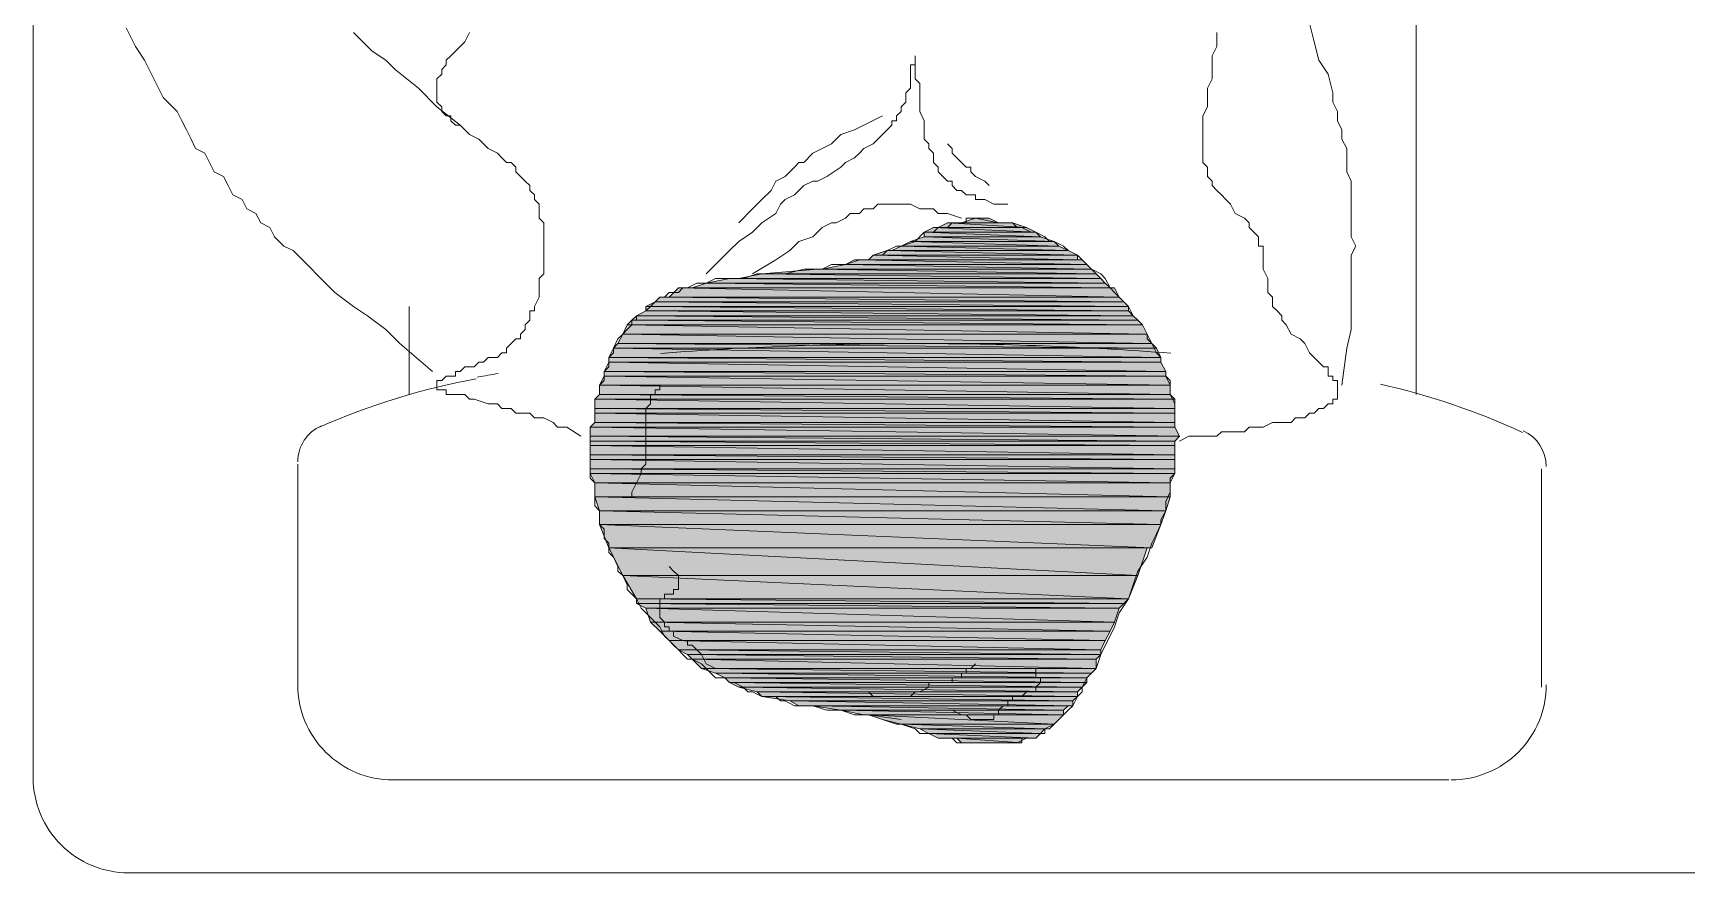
# Model space of a CAD drawing. Header units: millimetres. Extents: x -102235 to 28000, y -9692 to 28742.
# Drawn here: x -78918 to -77402, y 5387 to 6152 of the extents above; entities that cross this region are included whole.
import ezdxf

# ---------------------------------------------------------------- set-up
doc = ezdxf.new("R2010")
doc.units = ezdxf.units.MM
doc.header["$MEASUREMENT"] = 0
doc.layers.add('Drawing & Figure_Pen_No__1', color=7, linetype='Continuous', lineweight=13)
doc.layers.add('Drawing & Figure_Pen_No__141', color=7, linetype='Continuous', lineweight=20)

msp = doc.modelspace()

# ---------------------------------------------------------------- hatches: boundary and pattern name
at = {"layer": 'Drawing & Figure_Pen_No__1', "linetype": 'Continuous', "lineweight": 0, "true_color": 0x000000}
for points in [[(-78096.4, 5975.3), (-78104.9, 5971), (-78003.3, 5971)], [(-78011.7, 5975.3), (-78096.4, 5975.3), (-78003.3, 5971)], [(-78083.7, 5979.5), (-78092.2, 5975.3), (-78011.7, 5975.3)], [(-78024.4, 5979.5), (-78083.7, 5979.5), (-78011.7, 5975.3)], [(-78058.3, 5983.7), (-78071, 5979.5), (-78037.1, 5979.5)], [(-78045.6, 5983.7), (-78058.3, 5983.7), (-78037.1, 5979.5)], [(-78126, 5958.3), (-78134.5, 5954.1), (-77973.6, 5954.1)], [(-78117.6, 5962.6), (-78126, 5958.3), (-77982.1, 5958.3)], [(-77982.1, 5958.3), (-78126, 5958.3), (-77973.6, 5954.1)], [(-78104.9, 5966.8), (-78117.6, 5962.6), (-77986.3, 5962.6)], [(-77986.3, 5962.6), (-78117.6, 5962.6), (-77982.1, 5958.3)], [(-78003.3, 5971), (-78104.9, 5971), (-77999, 5966.8)], [(-78104.9, 5971), (-78104.9, 5966.8), (-77999, 5966.8)], [(-77999, 5966.8), (-78104.9, 5966.8), (-77986.3, 5962.6)], [(-78176.8, 5941.4), (-78198, 5937.2), (-77952.5, 5937.2)], [(-78164.1, 5945.6), (-78176.8, 5941.4), (-77956.7, 5941.4)], [(-77956.7, 5941.4), (-78176.8, 5941.4), (-77952.5, 5937.2)], [(-77960.9, 5945.6), (-78164.1, 5945.6), (-77956.7, 5941.4)], [(-78151.4, 5949.9), (-78155.7, 5945.6), (-77965.2, 5945.6)], [(-78138.7, 5954.1), (-78151.4, 5949.9), (-77965.2, 5949.9)], [(-77965.2, 5949.9), (-78151.4, 5949.9), (-77965.2, 5945.6)], [(-77973.6, 5954.1), (-78138.7, 5954.1), (-77965.2, 5949.9)], [(-78282.7, 5928.7), (-78303.8, 5924.5), (-77939.8, 5924.5)], [(-77944, 5928.7), (-78282.7, 5928.7), (-77939.8, 5924.5)], [(-78253, 5932.9), (-78274.2, 5928.7), (-77944, 5928.7)], [(-78202.2, 5937.2), (-78253, 5932.9), (-77948.2, 5932.9)], [(-77948.2, 5932.9), (-78253, 5932.9), (-77944, 5928.7)], [(-77952.5, 5937.2), (-78202.2, 5937.2), (-77948.2, 5932.9)], [(-78346.2, 5911.8), (-78350.4, 5907.5), (-77922.8, 5907.5)], [(-77927.1, 5911.8), (-78346.2, 5911.8), (-77922.8, 5907.5)], [(-78329.2, 5920.2), (-78337.7, 5911.8), (-77927.1, 5911.8)], [(-77931.3, 5920.2), (-78329.2, 5920.2), (-77927.1, 5911.8)], [(-78303.8, 5924.5), (-78316.5, 5920.2), (-77935.5, 5920.2)], [(-77939.8, 5924.5), (-78303.8, 5924.5), (-77935.5, 5920.2)], [(-78358.9, 5899.1), (-78367.3, 5894.8), (-77914.4, 5894.8)], [(-78350.4, 5907.5), (-78358.9, 5903.3), (-77918.6, 5903.3)], [(-77918.6, 5903.3), (-78358.9, 5903.3), (-77918.6, 5899.1)], [(-78358.9, 5903.3), (-78358.9, 5899.1), (-77918.6, 5899.1)], [(-77918.6, 5899.1), (-78358.9, 5899.1), (-77914.4, 5894.8)], [(-77922.8, 5907.5), (-78350.4, 5907.5), (-77918.6, 5903.3)], [(-78375.8, 5886.4), (-78380, 5877.9), (-77901.7, 5877.9)], [(-78371.6, 5890.6), (-78375.8, 5886.4), (-77905.9, 5886.4)], [(-77905.9, 5886.4), (-78375.8, 5886.4), (-77901.7, 5877.9)], [(-78367.3, 5894.8), (-78371.6, 5890.6), (-77910.1, 5890.6)], [(-77910.1, 5890.6), (-78371.6, 5890.6), (-77905.9, 5886.4)], [(-77914.4, 5894.8), (-78367.3, 5894.8), (-77910.1, 5890.6)], [(-78388.5, 5865.2), (-78392.7, 5856.7), (-77889, 5856.7)], [(-78384.3, 5869.4), (-78388.5, 5865.2), (-77893.2, 5865.2)], [(-77893.2, 5865.2), (-78388.5, 5865.2), (-77889, 5856.7)], [(-78380, 5877.9), (-78384.3, 5869.4), (-77897.4, 5869.4)], [(-77897.4, 5869.4), (-78384.3, 5869.4), (-77893.2, 5865.2)], [(-77901.7, 5877.9), (-78380, 5877.9), (-77897.4, 5869.4)], [(-78392.7, 5852.5), (-78397, 5844), (-77884.7, 5844)], [(-77889, 5856.7), (-78392.7, 5856.7), (-77889, 5852.5)], [(-78392.7, 5856.7), (-78392.7, 5852.5), (-77889, 5852.5)], [(-77889, 5852.5), (-78392.7, 5852.5), (-77884.7, 5844)], [(-78397, 5839.8), (-78401.2, 5831.3), (-77880.5, 5831.3)], [(-77884.7, 5844), (-78397, 5844), (-77884.7, 5839.8)], [(-78397, 5844), (-78397, 5839.8), (-77884.7, 5839.8)], [(-77884.7, 5839.8), (-78397, 5839.8), (-77880.5, 5831.3)], [(-78401.2, 5822.9), (-78405.4, 5818.6), (-77876.3, 5818.6)], [(-77880.5, 5831.3), (-78401.2, 5831.3), (-77880.5, 5822.9)], [(-78401.2, 5831.3), (-78401.2, 5822.9), (-77880.5, 5822.9)], [(-77880.5, 5822.9), (-78401.2, 5822.9), (-77876.3, 5818.6)], [(-77876.3, 5818.6), (-78405.4, 5818.6), (-77876.3, 5810.2)], [(-78405.4, 5818.6), (-78405.4, 5810.2), (-77876.3, 5810.2)], [(-77876.3, 5810.2), (-78405.4, 5810.2), (-77876.3, 5805.9)], [(-78405.4, 5810.2), (-78405.4, 5805.9), (-77876.3, 5805.9)], [(-77876.3, 5805.9), (-78405.4, 5805.9), (-77876.3, 5797.5)], [(-78405.4, 5805.9), (-78405.4, 5797.5), (-77876.3, 5797.5)], [(-78405.4, 5797.5), (-78409.7, 5793.2), (-77876.3, 5793.2)], [(-77876.3, 5793.2), (-78409.7, 5793.2), (-77872, 5784.8)], [(-78409.7, 5793.2), (-78409.7, 5784.8), (-77872, 5784.8)], [(-77876.3, 5797.5), (-78405.4, 5797.5), (-77876.3, 5793.2)], [(-78409.7, 5784.8), (-78409.7, 5780.5), (-77876.3, 5780.5)], [(-77872, 5784.8), (-78409.7, 5784.8), (-77876.3, 5780.5)], [(-77876.3, 5780.5), (-78409.7, 5780.5), (-77876.3, 5776.3)], [(-78409.7, 5780.5), (-78409.7, 5776.3), (-77876.3, 5776.3)], [(-77876.3, 5776.3), (-78409.7, 5776.3), (-77876.3, 5767.8)], [(-78409.7, 5776.3), (-78409.7, 5767.8), (-77876.3, 5767.8)], [(-77876.3, 5767.8), (-78409.7, 5767.8), (-77876.3, 5763.6)], [(-78409.7, 5767.8), (-78409.7, 5763.6), (-77876.3, 5763.6)], [(-77876.3, 5763.6), (-78409.7, 5763.6), (-77876.3, 5755.1)], [(-78409.7, 5763.6), (-78409.7, 5755.1), (-77876.3, 5755.1)], [(-77876.3, 5755.1), (-78409.7, 5755.1), (-77876.3, 5750.9)], [(-78409.7, 5755.1), (-78409.7, 5750.9), (-77876.3, 5750.9)], [(-78409.7, 5750.9), (-78405.4, 5742.4), (-77880.5, 5742.4)], [(-77876.3, 5750.9), (-78409.7, 5750.9), (-77880.5, 5742.4)], [(-77880.5, 5742.4), (-78405.4, 5742.4), (-77880.5, 5729.7)], [(-78405.4, 5742.4), (-78405.4, 5729.7), (-77880.5, 5729.7)], [(-78405.4, 5729.7), (-78401.2, 5717), (-77884.7, 5717)], [(-77880.5, 5729.7), (-78405.4, 5729.7), (-77884.7, 5717)], [(-78401.2, 5717), (-78401.2, 5704.3), (-77889, 5704.3)], [(-77884.7, 5717), (-78401.2, 5717), (-77889, 5704.3)], [(-78401.2, 5704.3), (-78392.7, 5683.2), (-77897.4, 5683.2)], [(-77889, 5704.3), (-78401.2, 5704.3), (-77897.4, 5683.2)], [(-78392.7, 5683.2), (-78380, 5657.8), (-77910.1, 5657.8)], [(-77901.7, 5683.2), (-78392.7, 5683.2), (-77910.1, 5657.8)], [(-78380, 5657.8), (-78367.3, 5636.6), (-77918.6, 5636.6)], [(-77910.1, 5657.8), (-78380, 5657.8), (-77918.6, 5636.6)], [(-78367.3, 5636.6), (-78367.3, 5632.4), (-77922.8, 5632.4)], [(-77918.6, 5636.6), (-78367.3, 5636.6), (-77922.8, 5632.4)], [(-78367.3, 5632.4), (-78358.9, 5628.1), (-77927.1, 5628.1)], [(-77922.8, 5632.4), (-78367.3, 5632.4), (-77927.1, 5628.1)], [(-78358.9, 5628.1), (-78354.6, 5615.4), (-77931.3, 5615.4)], [(-77927.1, 5628.1), (-78358.9, 5628.1), (-77931.3, 5615.4)], [(-78354.6, 5615.4), (-78346.2, 5607), (-77935.5, 5607)], [(-77931.3, 5615.4), (-78354.6, 5615.4), (-77935.5, 5607)], [(-78346.2, 5607), (-78337.7, 5598.5), (-77939.8, 5598.5)], [(-77935.5, 5607), (-78346.2, 5607), (-77939.8, 5598.5)], [(-78337.7, 5598.5), (-78329.2, 5590), (-77944, 5590)], [(-77939.8, 5598.5), (-78337.7, 5598.5), (-77944, 5590)], [(-77944, 5590), (-78329.2, 5590), (-77944, 5585.8)], [(-78329.2, 5590), (-78320.8, 5585.8), (-77944, 5585.8)], [(-78320.8, 5585.8), (-78316.5, 5581.6), (-77948.2, 5581.6)], [(-77944, 5585.8), (-78320.8, 5585.8), (-77948.2, 5581.6)], [(-77948.2, 5581.6), (-78316.5, 5581.6), (-77948.2, 5573.1)], [(-78316.5, 5581.6), (-78308.1, 5573.1), (-77948.2, 5573.1)], [(-78308.1, 5573.1), (-78295.4, 5568.9), (-77952.5, 5568.9)], [(-77948.2, 5573.1), (-78308.1, 5573.1), (-77952.5, 5568.9)], [(-78295.4, 5568.9), (-78286.9, 5564.6), (-77956.7, 5564.6)], [(-77952.5, 5568.9), (-78295.4, 5568.9), (-77956.7, 5564.6)], [(-77956.7, 5564.6), (-78286.9, 5564.6), (-77956.7, 5560.4)], [(-78286.9, 5564.6), (-78282.7, 5560.4), (-77956.7, 5560.4)], [(-78282.7, 5560.4), (-78274.2, 5556.2), (-77960.9, 5556.2)], [(-77956.7, 5560.4), (-78282.7, 5560.4), (-77960.9, 5556.2)], [(-78274.2, 5556.2), (-78257.3, 5551.9), (-77965.2, 5551.9)], [(-77960.9, 5556.2), (-78274.2, 5556.2), (-77965.2, 5551.9)], [(-77965.2, 5551.9), (-78257.3, 5551.9), (-77965.2, 5547.7)], [(-78257.3, 5551.9), (-78253, 5547.7), (-77965.2, 5547.7)], [(-78253, 5547.7), (-78227.6, 5543.5), (-77969.4, 5543.5)], [(-77965.2, 5547.7), (-78253, 5547.7), (-77969.4, 5543.5)], [(-77969.4, 5543.5), (-78227.6, 5543.5), (-77969.4, 5539.2)], [(-78227.6, 5543.5), (-78219.2, 5539.2), (-77969.4, 5539.2)], [(-78206.5, 5539.2), (-78181.1, 5535), (-77977.9, 5535)], [(-77973.6, 5539.2), (-78206.5, 5539.2), (-77977.9, 5535)], [(-77977.9, 5535), (-78181.1, 5535), (-77977.9, 5530.8)], [(-78181.1, 5535), (-78159.9, 5530.8), (-77977.9, 5530.8)], [(-78155.7, 5530.8), (-78130.3, 5522.3), (-77986.3, 5522.3)], [(-77977.9, 5530.8), (-78155.7, 5530.8), (-77986.3, 5522.3)], [(-78126, 5522.3), (-78109.1, 5518.1), (-77994.8, 5518.1)], [(-77986.3, 5522.3), (-78126, 5522.3), (-77994.8, 5518.1)], [(-78109.1, 5518.1), (-78100.6, 5513.8), (-77999, 5513.8)], [(-77994.8, 5518.1), (-78109.1, 5518.1), (-77999, 5513.8)], [(-78100.6, 5513.8), (-78092.2, 5509.6), (-78003.3, 5509.6)], [(-77999, 5513.8), (-78100.6, 5513.8), (-78003.3, 5509.6)], [(-78016, 5509.6), (-78075.2, 5509.6), (-78016, 5505.4)], [(-78075.2, 5509.6), (-78071, 5505.4), (-78016, 5505.4)]]:
    msp.add_hatch(color=18, dxfattribs=at).paths.add_polyline_path(points)

# ---------------------------------------------------------------- linework, layer by layer
at = {"layer": 'Drawing & Figure_Pen_No__1', "linetype": 'Continuous', "flags": 128}
for points in [[(-78096.4, 5975.3), (-78003.3, 5971), (-78104.9, 5971)], [(-78011.7, 5975.3), (-78092.2, 5975.3), (-78096.4, 5975.3)], [(-78011.7, 5975.3), (-78096.4, 5975.3), (-78003.3, 5971)], [(-78083.7, 5979.5), (-78011.7, 5975.3), (-78092.2, 5975.3)], [(-78092.2, 5975.3), (-78011.7, 5975.3)], [(-78024.4, 5979.5), (-78079.5, 5979.5), (-78083.7, 5979.5)], [(-78024.4, 5979.5), (-78083.7, 5979.5), (-78011.7, 5975.3)], [(-78071, 5979.5), (-78024.4, 5979.5), (-78079.5, 5979.5)], [(-78079.5, 5979.5), (-78024.4, 5979.5)], [(-78058.3, 5983.7), (-78037.1, 5979.5), (-78071, 5979.5)], [(-78032.9, 5979.5), (-78071, 5979.5), (-78032.9, 5979.5), (-78071, 5979.5), (-78037.1, 5979.5)], [(-78032.9, 5979.5), (-78071, 5979.5), (-78024.4, 5979.5)], [(-78058.3, 5983.7), (-78045.6, 5983.7)], [(-78045.6, 5983.7), (-78058.3, 5983.7), (-78037.1, 5979.5)], [(-78126, 5958.3), (-77973.6, 5954.1), (-78134.5, 5954.1)], [(-78117.6, 5962.6), (-77982.1, 5958.3), (-78126, 5958.3)], [(-77982.1, 5958.3), (-78126, 5958.3), (-77973.6, 5954.1)], [(-78104.9, 5966.8), (-77986.3, 5962.6), (-78117.6, 5962.6)], [(-77986.3, 5962.6), (-78117.6, 5962.6), (-77982.1, 5958.3)], [(-78003.3, 5971), (-78104.9, 5971), (-77999, 5966.8)], [(-78104.9, 5971), (-77999, 5966.8), (-78104.9, 5966.8)], [(-77999, 5966.8), (-78104.9, 5966.8), (-77986.3, 5962.6)], [(-78176.8, 5941.4), (-77952.5, 5937.2), (-78198, 5937.2)], [(-78164.1, 5945.6), (-77956.7, 5941.4), (-78176.8, 5941.4)], [(-77956.7, 5941.4), (-78176.8, 5941.4), (-77952.5, 5937.2)], [(-78155.7, 5945.6), (-77960.9, 5945.6), (-78164.1, 5945.6)], [(-77960.9, 5945.6), (-78164.1, 5945.6), (-77956.7, 5941.4)], [(-78151.4, 5949.9), (-77965.2, 5945.6), (-78155.7, 5945.6)], [(-77965.2, 5945.6), (-78155.7, 5945.6), (-77960.9, 5945.6)], [(-78138.7, 5954.1), (-77965.2, 5949.9), (-78151.4, 5949.9)], [(-77965.2, 5949.9), (-78151.4, 5949.9), (-77965.2, 5945.6)], [(-77973.6, 5954.1), (-78134.5, 5954.1), (-78138.7, 5954.1)], [(-77973.6, 5954.1), (-78138.7, 5954.1), (-77965.2, 5949.9)], [(-78134.5, 5954.1), (-77973.6, 5954.1)], [(-78282.7, 5928.7), (-77939.8, 5924.5), (-78303.8, 5924.5)], [(-77944, 5928.7), (-78274.2, 5928.7), (-78282.7, 5928.7)], [(-77944, 5928.7), (-78282.7, 5928.7), (-77939.8, 5924.5)], [(-78253, 5932.9), (-77944, 5928.7), (-78274.2, 5928.7)], [(-78274.2, 5928.7), (-77944, 5928.7)], [(-78202.2, 5937.2), (-77948.2, 5932.9), (-78253, 5932.9)], [(-77948.2, 5932.9), (-78253, 5932.9), (-77944, 5928.7)], [(-77952.5, 5937.2), (-78198, 5937.2), (-78202.2, 5937.2)], [(-77952.5, 5937.2), (-78202.2, 5937.2), (-77948.2, 5932.9)], [(-78198, 5937.2), (-77952.5, 5937.2)], [(-78346.2, 5911.8), (-77922.8, 5907.5), (-78350.4, 5907.5)], [(-77927.1, 5911.8), (-78337.7, 5911.8), (-78346.2, 5911.8)], [(-77927.1, 5911.8), (-78346.2, 5911.8), (-77922.8, 5907.5)], [(-78329.2, 5920.2), (-77927.1, 5911.8), (-78337.7, 5911.8)], [(-78337.7, 5911.8), (-77927.1, 5911.8)], [(-78320.8, 5920.2), (-77931.3, 5920.2), (-78329.2, 5920.2)], [(-77931.3, 5920.2), (-78329.2, 5920.2), (-77927.1, 5911.8)], [(-77935.5, 5920.2), (-78316.5, 5920.2), (-78320.8, 5920.2)], [(-77935.5, 5920.2), (-78320.8, 5920.2), (-77931.3, 5920.2)], [(-78303.8, 5924.5), (-77935.5, 5920.2), (-78316.5, 5920.2)], [(-78316.5, 5920.2), (-77935.5, 5920.2)], [(-77939.8, 5924.5), (-78303.8, 5924.5), (-77935.5, 5920.2)], [(-78358.9, 5899.1), (-77914.4, 5894.8), (-78367.3, 5894.8)], [(-78350.4, 5907.5), (-77918.6, 5903.3), (-78358.9, 5903.3)], [(-77918.6, 5903.3), (-78358.9, 5903.3), (-77918.6, 5899.1)], [(-78358.9, 5903.3), (-77918.6, 5899.1), (-78358.9, 5899.1)], [(-77918.6, 5899.1), (-78358.9, 5899.1), (-77914.4, 5894.8)], [(-77922.8, 5907.5), (-78350.4, 5907.5), (-77918.6, 5903.3)], [(-78375.8, 5886.4), (-77901.7, 5877.9), (-78380, 5877.9)], [(-78371.6, 5890.6), (-77905.9, 5886.4), (-78375.8, 5886.4)], [(-77905.9, 5886.4), (-78375.8, 5886.4), (-77901.7, 5877.9)], [(-78367.3, 5894.8), (-77910.1, 5890.6), (-78371.6, 5890.6)], [(-77910.1, 5890.6), (-78371.6, 5890.6), (-77905.9, 5886.4)], [(-77914.4, 5894.8), (-78367.3, 5894.8), (-77910.1, 5890.6)], [(-78388.5, 5865.2), (-77889, 5856.7), (-78392.7, 5856.7)], [(-78384.3, 5869.4), (-77893.2, 5865.2), (-78388.5, 5865.2)], [(-77893.2, 5865.2), (-78388.5, 5865.2), (-77889, 5856.7)], [(-78380, 5877.9), (-77897.4, 5869.4), (-78384.3, 5869.4)], [(-77897.4, 5869.4), (-78384.3, 5869.4), (-77893.2, 5865.2)], [(-77901.7, 5877.9), (-78380, 5877.9)], [(-78380, 5877.9), (-77901.7, 5877.9)], [(-77901.7, 5877.9), (-78380, 5877.9), (-77897.4, 5869.4)], [(-78392.7, 5852.5), (-77884.7, 5844), (-78397, 5844)], [(-77889, 5856.7), (-78392.7, 5856.7), (-77889, 5852.5)], [(-78392.7, 5856.7), (-77889, 5852.5), (-78392.7, 5852.5)], [(-77889, 5852.5), (-78392.7, 5852.5), (-77884.7, 5844)], [(-78397, 5839.8), (-77880.5, 5831.3), (-78401.2, 5831.3)], [(-77884.7, 5844), (-78397, 5844), (-77884.7, 5839.8)], [(-78397, 5844), (-77884.7, 5839.8), (-78397, 5839.8)], [(-77884.7, 5839.8), (-78397, 5839.8), (-77880.5, 5831.3)], [(-78401.2, 5822.9), (-77876.3, 5818.6), (-78405.4, 5818.6)], [(-77880.5, 5831.3), (-78401.2, 5831.3)], [(-78401.2, 5831.3), (-77880.5, 5831.3)], [(-77880.5, 5831.3), (-78401.2, 5831.3), (-77880.5, 5822.9)], [(-78401.2, 5831.3), (-77880.5, 5822.9), (-78401.2, 5822.9)], [(-77880.5, 5822.9), (-78401.2, 5822.9), (-77876.3, 5818.6)], [(-77876.3, 5818.6), (-78405.4, 5818.6), (-77876.3, 5810.2)], [(-78405.4, 5818.6), (-77876.3, 5810.2), (-78405.4, 5810.2)], [(-77876.3, 5810.2), (-78405.4, 5810.2), (-77876.3, 5805.9)], [(-78405.4, 5810.2), (-77876.3, 5805.9), (-78405.4, 5805.9)], [(-77876.3, 5805.9), (-78405.4, 5805.9), (-77876.3, 5797.5)], [(-78405.4, 5805.9), (-77876.3, 5797.5), (-78405.4, 5797.5)], [(-78405.4, 5797.5), (-77876.3, 5793.2), (-78409.7, 5793.2)], [(-77876.3, 5793.2), (-78409.7, 5793.2), (-77872, 5784.8)], [(-78409.7, 5793.2), (-77872, 5784.8), (-78409.7, 5784.8)], [(-77876.3, 5797.5), (-78405.4, 5797.5), (-77876.3, 5793.2)], [(-77872, 5784.8), (-78409.7, 5784.8), (-77876.3, 5780.5)], [(-78409.7, 5784.8), (-77876.3, 5780.5), (-78409.7, 5780.5)], [(-77876.3, 5780.5), (-78409.7, 5780.5), (-77876.3, 5776.3)], [(-78409.7, 5780.5), (-77876.3, 5776.3), (-78409.7, 5776.3)], [(-77876.3, 5776.3), (-78409.7, 5776.3), (-77876.3, 5767.8)], [(-78409.7, 5776.3), (-77876.3, 5767.8), (-78409.7, 5767.8)], [(-77876.3, 5767.8), (-78409.7, 5767.8), (-77876.3, 5763.6)], [(-78409.7, 5767.8), (-77876.3, 5763.6), (-78409.7, 5763.6)], [(-77876.3, 5763.6), (-78409.7, 5763.6), (-77876.3, 5755.1)], [(-78409.7, 5763.6), (-77876.3, 5755.1), (-78409.7, 5755.1)], [(-77876.3, 5755.1), (-78409.7, 5755.1), (-77876.3, 5750.9)], [(-78409.7, 5755.1), (-77876.3, 5750.9), (-78409.7, 5750.9)], [(-77876.3, 5750.9), (-78409.7, 5750.9), (-77880.5, 5742.4)], [(-78409.7, 5750.9), (-77880.5, 5742.4), (-78405.4, 5742.4)], [(-77880.5, 5742.4), (-78405.4, 5742.4), (-77880.5, 5729.7)], [(-78405.4, 5742.4), (-77880.5, 5729.7), (-78405.4, 5729.7)], [(-77880.5, 5729.7), (-78405.4, 5729.7)], [(-78405.4, 5729.7), (-77880.5, 5729.7)], [(-77880.5, 5729.7), (-78405.4, 5729.7), (-77884.7, 5717)], [(-78405.4, 5729.7), (-77884.7, 5717), (-78401.2, 5717)], [(-77884.7, 5717), (-78401.2, 5717), (-77889, 5704.3)], [(-78401.2, 5717), (-77889, 5704.3), (-78401.2, 5704.3)], [(-77889, 5704.3), (-78401.2, 5704.3)], [(-78401.2, 5704.3), (-77889, 5704.3)], [(-77889, 5704.3), (-78401.2, 5704.3), (-77897.4, 5683.2)], [(-78401.2, 5704.3), (-77897.4, 5683.2), (-78392.7, 5683.2)], [(-77901.7, 5683.2), (-78392.7, 5683.2), (-77901.7, 5683.2), (-78392.7, 5683.2), (-77897.4, 5683.2)], [(-77901.7, 5683.2), (-78392.7, 5683.2), (-77910.1, 5657.8)], [(-78392.7, 5683.2), (-77910.1, 5657.8), (-78380, 5657.8)], [(-77910.1, 5657.8), (-78380, 5657.8)], [(-78380, 5657.8), (-77910.1, 5657.8)], [(-77910.1, 5657.8), (-78380, 5657.8), (-77918.6, 5636.6)], [(-78380, 5657.8), (-77918.6, 5636.6), (-78367.3, 5636.6)], [(-77918.6, 5636.6), (-78367.3, 5636.6), (-77922.8, 5632.4)], [(-78367.3, 5636.6), (-77922.8, 5632.4), (-78367.3, 5632.4)], [(-77922.8, 5632.4), (-78367.3, 5632.4), (-77927.1, 5628.1)], [(-78367.3, 5632.4), (-77927.1, 5628.1), (-78358.9, 5628.1)], [(-77927.1, 5628.1), (-78358.9, 5628.1), (-77931.3, 5615.4)], [(-78358.9, 5628.1), (-77931.3, 5615.4), (-78354.6, 5615.4)], [(-77931.3, 5615.4), (-78354.6, 5615.4), (-77935.5, 5607)], [(-78354.6, 5615.4), (-77935.5, 5607), (-78346.2, 5607)], [(-77935.5, 5607), (-78346.2, 5607), (-77939.8, 5598.5)], [(-78346.2, 5607), (-77939.8, 5598.5), (-78337.7, 5598.5)], [(-77939.8, 5598.5), (-78337.7, 5598.5), (-77944, 5590)], [(-78337.7, 5598.5), (-77944, 5590), (-78329.2, 5590)], [(-77944, 5590), (-78329.2, 5590), (-77944, 5585.8)], [(-78329.2, 5590), (-77944, 5585.8), (-78320.8, 5585.8)], [(-77944, 5585.8), (-78320.8, 5585.8), (-77948.2, 5581.6)], [(-78320.8, 5585.8), (-77948.2, 5581.6), (-78316.5, 5581.6)], [(-77948.2, 5581.6), (-78316.5, 5581.6), (-77948.2, 5573.1)], [(-78316.5, 5581.6), (-77948.2, 5573.1), (-78308.1, 5573.1)], [(-77948.2, 5573.1), (-78308.1, 5573.1), (-77952.5, 5568.9)], [(-78308.1, 5573.1), (-77952.5, 5568.9), (-78295.4, 5568.9)], [(-77952.5, 5568.9), (-78295.4, 5568.9), (-77956.7, 5564.6)], [(-78295.4, 5568.9), (-77956.7, 5564.6), (-78286.9, 5564.6)], [(-77956.7, 5564.6), (-78286.9, 5564.6), (-77956.7, 5560.4)], [(-78286.9, 5564.6), (-77956.7, 5560.4), (-78282.7, 5560.4)], [(-77956.7, 5560.4), (-78282.7, 5560.4), (-77960.9, 5556.2)], [(-78282.7, 5560.4), (-77960.9, 5556.2), (-78274.2, 5556.2)], [(-77960.9, 5556.2), (-78274.2, 5556.2), (-77965.2, 5551.9)], [(-78274.2, 5556.2), (-77965.2, 5551.9), (-78257.3, 5551.9)], [(-77965.2, 5551.9), (-78257.3, 5551.9), (-77965.2, 5547.7)], [(-78257.3, 5551.9), (-77965.2, 5547.7), (-78253, 5547.7)], [(-77965.2, 5547.7), (-78253, 5547.7), (-77969.4, 5543.5)], [(-78253, 5547.7), (-77969.4, 5543.5), (-78227.6, 5543.5)], [(-77969.4, 5543.5), (-78227.6, 5543.5), (-77969.4, 5539.2)], [(-78227.6, 5543.5), (-77969.4, 5539.2), (-78219.2, 5539.2)], [(-77969.4, 5539.2), (-78219.2, 5539.2), (-77973.6, 5539.2)], [(-78219.2, 5539.2), (-77973.6, 5539.2), (-78206.5, 5539.2)], [(-77973.6, 5539.2), (-78206.5, 5539.2), (-77977.9, 5535)], [(-78206.5, 5539.2), (-77977.9, 5535), (-78181.1, 5535)], [(-77977.9, 5535), (-78181.1, 5535), (-77977.9, 5530.8)], [(-78181.1, 5535), (-77977.9, 5530.8), (-78159.9, 5530.8)], [(-77977.9, 5530.8), (-78159.9, 5530.8), (-78155.7, 5530.8)], [(-78159.9, 5530.8), (-77977.9, 5530.8)], [(-77977.9, 5530.8), (-78155.7, 5530.8), (-77986.3, 5522.3)], [(-78155.7, 5530.8), (-77986.3, 5522.3), (-78130.3, 5522.3)], [(-77986.3, 5522.3), (-78130.3, 5522.3), (-78126, 5522.3)], [(-78130.3, 5522.3), (-77986.3, 5522.3)], [(-77986.3, 5522.3), (-78126, 5522.3), (-77994.8, 5518.1)], [(-78126, 5522.3), (-77994.8, 5518.1), (-78109.1, 5518.1)], [(-77994.8, 5518.1), (-78109.1, 5518.1), (-77999, 5513.8)], [(-78109.1, 5518.1), (-77999, 5513.8), (-78100.6, 5513.8)], [(-77999, 5513.8), (-78100.6, 5513.8), (-78003.3, 5509.6)], [(-78100.6, 5513.8), (-78003.3, 5509.6), (-78092.2, 5509.6)], [(-78003.3, 5509.6), (-78092.2, 5509.6), (-78007.5, 5509.6)], [(-78092.2, 5509.6), (-78007.5, 5509.6), (-78083.7, 5509.6)], [(-78007.5, 5509.6), (-78083.7, 5509.6), (-78016, 5509.6)], [(-78083.7, 5509.6), (-78016, 5509.6), (-78075.2, 5509.6)], [(-78016, 5509.6), (-78075.2, 5509.6), (-78016, 5505.4)], [(-78075.2, 5509.6), (-78016, 5505.4), (-78071, 5505.4)], [(-78016, 5505.4), (-78071, 5505.4), (-78024.4, 5505.4)], [(-78071, 5505.4), (-78024.4, 5505.4), (-78058.3, 5505.4)], [(-78024.4, 5505.4), (-78058.3, 5505.4)], [(-78058.3, 5505.4), (-78024.4, 5505.4)], [(-78037.1, 5505.4), (-78045.6, 5505.4), (-78037.1, 5505.4), (-78045.6, 5505.4), (-78058.3, 5505.4)], [(-78058.3, 5505.4), (-78024.4, 5505.4), (-78037.1, 5505.4)]]:
    msp.add_lwpolyline(points, close=True, dxfattribs=at)
for points in [[(-78112.4, 5869.4, 0.019178), (-78345.1, 5860.4)], [(-77879.9, 5860.6, 0.019153), (-78112.4, 5869.4)], [(-78513.7, 5837.3, 0.05766), (-78656.4, 5793.3)], [(-78493.5, 5842.1, 0.00304), (-78512.3, 5838.8)], [(-77559.1, 5788.3, 0.052803), (-77688.7, 5832.3)], [(-78654.9, 5794.4, 0.297571), (-78676.4, 5761.5)], [(-77537.6, 5757.3, 0.292231), (-77558.5, 5789.9)], [(-78676.4, 5558.3, 0.414214), (-78589.5, 5471.5)], [(-77624.3, 5471.5, 0.414214), (-77537.6, 5558.3)], [(-78917.7, 5473.6, 0.414214), (-78830.8, 5386.8)]]:
    msp.add_lwpolyline(points, format="xyb", dxfattribs=at)
at = {"layer": 'Drawing & Figure_Pen_No__141', "linetype": 'Continuous', "flags": 128}
for points in [[(-78917.7, 6779.6), (-78917.7, 5471.5)], [(-77656.1, 5822.9), (-77656.1, 6779.6)], [(-78553.6, 5844), (-78583.2, 5869.4), (-78595.9, 5882.1), (-78612.9, 5894.8), (-78625.6, 5903.3), (-78642.5, 5916), (-78655.2, 5928.7), (-78667.9, 5941.4), (-78680.6, 5954.1), (-78689.1, 5958.3), (-78697.5, 5966.8), (-78701.8, 5975.3), (-78710.2, 5979.5), (-78714.5, 5988), (-78722.9, 5992.2), (-78727.2, 6000.7), (-78735.6, 6004.9), (-78739.9, 6013.4), (-78744.1, 6021.8), (-78752.6, 6026.1), (-78756.8, 6034.5), (-78761, 6043), (-78769.5, 6047.2), (-78773.7, 6055.7), (-78778, 6064.2), (-78782.2, 6072.6), (-78786.4, 6081.1), (-78799.1, 6093.8), (-78807.6, 6110.7), (-78816.1, 6127.7), (-78824.5, 6140.4), (-78833, 6157.3)], [(-78528.2, 6068.4), (-78549.4, 6085.3), (-78566.3, 6102.3), (-78587.5, 6119.2), (-78595.9, 6127.7), (-78608.6, 6136.1), (-78617.1, 6144.6), (-78625.6, 6153.1)], [(-78418.1, 5784.8), (-78430.8, 5793.2), (-78439.3, 5793.2), (-78443.5, 5797.5), (-78452, 5801.7), (-78460.5, 5801.7), (-78464.7, 5805.9), (-78468.9, 5805.9), (-78473.2, 5805.9), (-78477.4, 5805.9), (-78481.6, 5810.2), (-78485.9, 5810.2), (-78490.1, 5810.2), (-78494.3, 5814.4), (-78498.6, 5814.4), (-78502.8, 5814.4), (-78515.5, 5818.6), (-78519.7, 5818.6), (-78524, 5822.9), (-78532.4, 5822.9), (-78536.7, 5822.9), (-78540.9, 5822.9), (-78540.9, 5827.1), (-78545.1, 5827.1), (-78549.4, 5827.1), (-78549.4, 5831.3), (-78549.4, 5835.6), (-78545.1, 5835.6), (-78540.9, 5839.8), (-78536.7, 5839.8), (-78532.4, 5839.8), (-78532.4, 5844), (-78528.2, 5844), (-78524, 5848.3), (-78515.5, 5848.3), (-78511.3, 5852.5), (-78507, 5852.5), (-78502.8, 5856.7), (-78494.3, 5856.7), (-78490.1, 5861), (-78485.9, 5861), (-78485.9, 5865.2), (-78481.6, 5869.4), (-78477.4, 5873.7), (-78473.2, 5873.7), (-78473.2, 5877.9), (-78468.9, 5882.1), (-78468.9, 5886.4), (-78464.7, 5890.6), (-78464.7, 5894.8), (-78464.7, 5899.1), (-78460.5, 5899.1), (-78460.5, 5903.3), (-78456.2, 5911.8), (-78456.2, 5920.2), (-78456.2, 5928.7), (-78452, 5932.9), (-78452, 5941.4), (-78452, 5945.6), (-78452, 5949.9), (-78452, 5954.1), (-78452, 5958.3), (-78452, 5962.6), (-78452, 5966.8), (-78452, 5971), (-78452, 5975.3), (-78452, 5979.5), (-78456.2, 5983.7), (-78456.2, 5988), (-78456.2, 5992.2), (-78456.2, 5996.4), (-78460.5, 6000.7), (-78460.5, 6004.9), (-78464.7, 6009.1), (-78464.7, 6013.4), (-78468.9, 6017.6), (-78473.2, 6021.8), (-78477.4, 6026.1), (-78477.4, 6030.3), (-78481.6, 6034.5), (-78485.9, 6034.5), (-78490.1, 6038.8), (-78494.3, 6043), (-78502.8, 6047.2), (-78511.3, 6055.7), (-78519.7, 6059.9), (-78524, 6064.2), (-78528.2, 6068.4), (-78532.4, 6068.4), (-78536.7, 6072.6), (-78536.7, 6076.9), (-78540.9, 6076.9), (-78545.1, 6081.1), (-78545.1, 6085.3), (-78549.4, 6089.6), (-78549.4, 6093.8), (-78549.4, 6098), (-78549.4, 6102.3), (-78549.4, 6106.5), (-78549.4, 6110.7), (-78545.1, 6115), (-78545.1, 6119.2), (-78540.9, 6123.4), (-78540.9, 6127.7), (-78536.7, 6131.9), (-78532.4, 6136.1), (-78524, 6144.6), (-78519.7, 6153.1)], [(-77872, 5780.5), (-77863.6, 5784.8), (-77850.9, 5784.8), (-77838.2, 5784.8), (-77833.9, 5789), (-77825.5, 5789), (-77821.2, 5789), (-77812.8, 5789), (-77808.5, 5793.2), (-77800.1, 5793.2), (-77795.8, 5793.2), (-77787.4, 5797.5), (-77778.9, 5797.5), (-77770.4, 5797.5), (-77766.2, 5801.7), (-77757.7, 5801.7), (-77753.5, 5805.9), (-77749.3, 5805.9), (-77745, 5810.2), (-77740.8, 5810.2), (-77736.6, 5814.4), (-77732.3, 5814.4), (-77732.3, 5818.6), (-77728.1, 5818.6), (-77728.1, 5822.9), (-77728.1, 5827.1), (-77728.1, 5831.3), (-77728.1, 5835.6), (-77732.3, 5835.6), (-77732.3, 5839.8), (-77736.6, 5839.8), (-77736.6, 5844), (-77736.6, 5848.3), (-77740.8, 5848.3), (-77745, 5852.5), (-77749.3, 5856.7), (-77753.5, 5861), (-77757.7, 5869.4), (-77762, 5873.7), (-77770.4, 5877.9), (-77774.7, 5886.4), (-77778.9, 5890.6), (-77778.9, 5894.8), (-77783.1, 5899.1), (-77787.4, 5903.3), (-77787.4, 5907.5), (-77787.4, 5911.8), (-77791.6, 5916), (-77791.6, 5920.2), (-77791.6, 5924.5), (-77791.6, 5928.7), (-77795.8, 5937.2), (-77795.8, 5941.4), (-77795.8, 5949.9), (-77795.8, 5954.1), (-77795.8, 5958.3), (-77800.1, 5958.3), (-77800.1, 5962.6), (-77800.1, 5966.8), (-77804.3, 5971), (-77808.5, 5975.3), (-77808.5, 5979.5), (-77812.8, 5983.7), (-77821.2, 5988), (-77825.5, 5996.4), (-77829.7, 6000.7), (-77833.9, 6004.9), (-77838.2, 6009.1), (-77842.4, 6013.4), (-77842.4, 6017.6), (-77846.6, 6021.8), (-77846.6, 6026.1), (-77846.6, 6030.3), (-77850.9, 6034.5), (-77850.9, 6038.8), (-77850.9, 6043), (-77850.9, 6047.2), (-77850.9, 6051.5), (-77850.9, 6059.9), (-77850.9, 6064.2), (-77850.9, 6072.6), (-77850.9, 6076.9), (-77846.6, 6085.3), (-77846.6, 6089.6), (-77846.6, 6098), (-77846.6, 6102.3), (-77842.4, 6110.7), (-77842.4, 6119.2), (-77842.4, 6123.4), (-77842.4, 6131.9), (-77838.2, 6140.4), (-77838.2, 6148.8), (-77838.2, 6153.1)], [(-77723.9, 5831.3), (-77719.6, 5865.2), (-77715.4, 5882.1), (-77715.4, 5899.1), (-77715.4, 5916), (-77715.4, 5932.9), (-77715.4, 5941.4), (-77715.4, 5949.9), (-77711.2, 5958.3), (-77715.4, 5966.8), (-77715.4, 5975.3), (-77715.4, 5983.7), (-77715.4, 5992.2), (-77715.4, 6000.7), (-77715.4, 6009.1), (-77715.4, 6017.6), (-77719.6, 6026.1), (-77719.6, 6034.5), (-77719.6, 6043), (-77719.6, 6047.2), (-77723.9, 6055.7), (-77723.9, 6064.2), (-77728.1, 6072.6), (-77728.1, 6081.1), (-77732.3, 6089.6), (-77732.3, 6098), (-77736.6, 6115), (-77745, 6127.7), (-77749.3, 6144.6), (-77753.5, 6161.5)], [(-78303.8, 5932.9), (-78282.7, 5954.1), (-78274.2, 5962.6), (-78261.5, 5971), (-78253, 5979.5), (-78240.3, 5988), (-78236.1, 5996.4), (-78231.9, 6000.7), (-78223.4, 6004.9), (-78219.2, 6009.1), (-78214.9, 6013.4), (-78206.5, 6017.6), (-78202.2, 6017.6), (-78193.8, 6021.8), (-78181.1, 6030.3), (-78176.8, 6034.5), (-78168.4, 6038.8), (-78164.1, 6043), (-78159.9, 6047.2), (-78151.4, 6051.5), (-78147.2, 6055.7), (-78143, 6059.9), (-78138.7, 6064.2), (-78134.5, 6068.4), (-78134.5, 6072.6), (-78130.3, 6072.6), (-78130.3, 6076.9), (-78126, 6081.1), (-78126, 6085.3), (-78121.8, 6089.6), (-78121.8, 6093.8), (-78121.8, 6098), (-78117.6, 6102.3), (-78117.6, 6106.5), (-78117.6, 6110.7), (-78117.6, 6115), (-78117.6, 6119.2), (-78117.6, 6123.4), (-78113.3, 6123.4), (-78113.3, 6127.7), (-78113.3, 6131.9), (-78113.3, 6127.7), (-78113.3, 6123.4), (-78113.3, 6119.2), (-78113.3, 6115), (-78113.3, 6110.7), (-78109.1, 6106.5), (-78109.1, 6102.3), (-78109.1, 6098), (-78109.1, 6093.8), (-78109.1, 6089.6), (-78109.1, 6081.1), (-78104.9, 6072.6), (-78104.9, 6068.4), (-78104.9, 6059.9), (-78104.9, 6055.7), (-78100.6, 6051.5), (-78100.6, 6047.2), (-78096.4, 6043), (-78096.4, 6038.8), (-78096.4, 6034.5), (-78092.2, 6030.3), (-78092.2, 6026.1), (-78087.9, 6021.8), (-78083.7, 6017.6), (-78079.5, 6017.6), (-78079.5, 6013.4), (-78075.2, 6009.1), (-78071, 6009.1), (-78066.8, 6004.9), (-78062.5, 6004.9), (-78058.3, 6004.9), (-78058.3, 6000.7), (-78054.1, 6000.7), (-78049.8, 6000.7), (-78041.4, 5996.4), (-78037.1, 5996.4), (-78028.7, 5996.4)], [(-78274.2, 5979.5), (-78261.5, 5992.2), (-78253, 6000.7), (-78244.6, 6009.1), (-78240.3, 6017.6), (-78231.9, 6021.8), (-78227.6, 6026.1), (-78223.4, 6030.3), (-78219.2, 6034.5), (-78214.9, 6034.5), (-78206.5, 6043), (-78198, 6047.2), (-78189.5, 6051.5), (-78181.1, 6059.9), (-78168.4, 6064.2), (-78159.9, 6068.4), (-78143, 6076.9)], [(-78045.6, 6013.4), (-78049.8, 6017.6), (-78058.3, 6021.8), (-78062.5, 6026.1), (-78062.5, 6030.3), (-78066.8, 6030.3), (-78071, 6034.5), (-78075.2, 6038.8), (-78079.5, 6043), (-78079.5, 6047.2), (-78083.7, 6051.5)], [(-78261.5, 5932.9), (-78240.3, 5945.6), (-78227.6, 5954.1), (-78219.2, 5962.6), (-78206.5, 5966.8), (-78202.2, 5971), (-78198, 5975.3), (-78189.5, 5979.5), (-78185.3, 5979.5), (-78176.8, 5983.7), (-78172.6, 5988), (-78164.1, 5988), (-78159.9, 5992.2), (-78151.4, 5992.2), (-78147.2, 5996.4), (-78143, 5996.4), (-78138.7, 5996.4), (-78134.5, 5996.4), (-78130.3, 5996.4), (-78126, 5996.4), (-78121.8, 5996.4), (-78117.6, 5996.4), (-78109.1, 5992.2), (-78104.9, 5992.2), (-78096.4, 5992.2), (-78092.2, 5988), (-78083.7, 5988), (-78071, 5983.7)], [(-78126, 5526.5), (-78155.7, 5530.8), (-78168.4, 5530.8), (-78181.1, 5535), (-78193.8, 5535), (-78206.5, 5539.2), (-78219.2, 5539.2), (-78223.4, 5539.2), (-78231.9, 5543.5), (-78236.1, 5543.5), (-78240.3, 5547.7), (-78248.8, 5547.7), (-78253, 5547.7), (-78261.5, 5551.9), (-78265.7, 5551.9), (-78270, 5556.2), (-78278.4, 5560.4), (-78282.7, 5560.4), (-78286.9, 5564.6), (-78295.4, 5564.6), (-78299.6, 5568.9), (-78303.8, 5573.1), (-78308.1, 5577.3), (-78316.5, 5581.6), (-78320.8, 5581.6), (-78325, 5585.8), (-78329.2, 5590), (-78333.5, 5594.3), (-78337.7, 5598.5), (-78341.9, 5602.7), (-78346.2, 5611.2), (-78350.4, 5615.4), (-78354.6, 5619.7), (-78358.9, 5623.9), (-78363.1, 5628.1), (-78367.3, 5636.6), (-78371.6, 5640.8), (-78375.8, 5645.1), (-78375.8, 5649.3), (-78380, 5657.8), (-78384.3, 5662), (-78384.3, 5666.2), (-78388.5, 5674.7), (-78392.7, 5678.9), (-78392.7, 5687.4), (-78397, 5691.6), (-78397, 5700.1), (-78401.2, 5704.3), (-78401.2, 5708.6), (-78401.2, 5717), (-78405.4, 5721.3), (-78405.4, 5729.7), (-78405.4, 5734), (-78405.4, 5742.4), (-78409.7, 5746.7), (-78409.7, 5755.1), (-78409.7, 5759.4), (-78409.7, 5767.8), (-78409.7, 5772.1), (-78409.7, 5780.5), (-78409.7, 5784.8), (-78409.7, 5793.2), (-78405.4, 5797.5), (-78405.4, 5805.9), (-78405.4, 5810.2), (-78405.4, 5818.6), (-78401.2, 5822.9), (-78401.2, 5831.3), (-78397, 5835.6), (-78397, 5844), (-78392.7, 5848.3), (-78392.7, 5856.7), (-78388.5, 5861), (-78388.5, 5865.2), (-78384.3, 5873.7), (-78380, 5877.9), (-78375.8, 5882.1), (-78371.6, 5886.4), (-78371.6, 5890.6), (-78367.3, 5890.6), (-78367.3, 5894.8), (-78358.9, 5899.1), (-78354.6, 5903.3), (-78350.4, 5907.5), (-78346.2, 5911.8), (-78341.9, 5911.8), (-78337.7, 5916), (-78329.2, 5916), (-78325, 5920.2), (-78320.8, 5920.2), (-78312.3, 5924.5), (-78308.1, 5924.5), (-78303.8, 5924.5), (-78295.4, 5928.7), (-78291.1, 5928.7), (-78282.7, 5928.7), (-78278.4, 5928.7), (-78270, 5928.7), (-78257.3, 5932.9), (-78244.6, 5932.9), (-78231.9, 5932.9), (-78214.9, 5937.2), (-78202.2, 5937.2), (-78198, 5937.2), (-78189.5, 5941.4), (-78181.1, 5941.4), (-78176.8, 5941.4), (-78168.4, 5945.6), (-78164.1, 5945.6), (-78155.7, 5945.6), (-78151.4, 5949.9), (-78143, 5949.9), (-78138.7, 5954.1), (-78130.3, 5958.3), (-78126, 5958.3), (-78113.3, 5962.6), (-78104.9, 5971), (-78096.4, 5971), (-78092.2, 5975.3), (-78083.7, 5975.3), (-78079.5, 5979.5), (-78075.2, 5979.5), (-78071, 5979.5), (-78066.8, 5979.5), (-78066.8, 5983.7), (-78062.5, 5983.7), (-78058.3, 5983.7), (-78049.8, 5983.7), (-78045.6, 5983.7), (-78037.1, 5979.5), (-78032.9, 5979.5), (-78024.4, 5979.5), (-78020.2, 5975.3), (-78016, 5975.3), (-78007.5, 5971), (-78003.3, 5971), (-77994.8, 5966.8), (-77990.6, 5962.6), (-77986.3, 5962.6), (-77977.9, 5958.3), (-77973.6, 5954.1), (-77965.2, 5949.9), (-77960.9, 5945.6), (-77956.7, 5941.4), (-77952.5, 5937.2), (-77944, 5932.9), (-77939.8, 5928.7), (-77935.5, 5920.2), (-77931.3, 5916), (-77927.1, 5911.8), (-77922.8, 5907.5), (-77918.6, 5903.3), (-77914.4, 5894.8), (-77910.1, 5890.6), (-77905.9, 5886.4), (-77901.7, 5877.9), (-77901.7, 5873.7), (-77897.4, 5869.4), (-77893.2, 5861), (-77889, 5856.7), (-77889, 5852.5), (-77884.7, 5844), (-77884.7, 5839.8), (-77880.5, 5835.6), (-77880.5, 5827.1), (-77880.5, 5822.9), (-77876.3, 5814.4), (-77876.3, 5810.2), (-77876.3, 5805.9), (-77876.3, 5797.5), (-77876.3, 5793.2), (-77872, 5784.8), (-77876.3, 5780.5), (-77876.3, 5776.3), (-77876.3, 5767.8), (-77876.3, 5763.6), (-77876.3, 5755.1), (-77876.3, 5750.9), (-77880.5, 5746.7), (-77880.5, 5738.2), (-77880.5, 5734), (-77884.7, 5725.5), (-77884.7, 5721.3), (-77884.7, 5717), (-77889, 5708.6), (-77889, 5704.3), (-77893.2, 5695.9), (-77897.4, 5687.4), (-77901.7, 5674.7), (-77910.1, 5662), (-77914.4, 5649.3), (-77918.6, 5636.6), (-77927.1, 5623.9), (-77931.3, 5611.2), (-77944, 5585.8), (-77948.2, 5573.1), (-77952.5, 5568.9), (-77956.7, 5564.6), (-77960.9, 5556.2), (-77960.9, 5551.9), (-77965.2, 5547.7), (-77969.4, 5539.2), (-77973.6, 5535), (-77977.9, 5530.8), (-77982.1, 5526.5), (-77986.3, 5522.3), (-77990.6, 5518.1), (-77994.8, 5518.1), (-77994.8, 5513.8), (-77999, 5513.8), (-78003.3, 5509.6), (-78007.5, 5509.6), (-78011.7, 5509.6), (-78020.2, 5505.4), (-78024.4, 5505.4), (-78028.7, 5505.4), (-78037.1, 5505.4), (-78041.4, 5505.4), (-78049.8, 5505.4), (-78054.1, 5505.4), (-78058.3, 5505.4), (-78066.8, 5505.4), (-78075.2, 5505.4), (-78079.5, 5509.6), (-78087.9, 5509.6), (-78092.2, 5509.6), (-78100.6, 5513.8), (-78109.1, 5513.8), (-78113.3, 5518.1), (-78126, 5522.3), (-78143, 5526.5), (-78155.7, 5530.8)], [(-78574.8, 5822.9), (-78574.8, 5903.3)], [(-78371.6, 5729.7), (-78371.6, 5734), (-78367.3, 5742.4), (-78363.1, 5750.9), (-78363.1, 5755.1), (-78358.9, 5759.4), (-78358.9, 5763.6), (-78358.9, 5767.8), (-78358.9, 5772.1), (-78358.9, 5776.3), (-78358.9, 5780.5), (-78358.9, 5784.8), (-78358.9, 5793.2), (-78358.9, 5801.7), (-78358.9, 5805.9), (-78358.9, 5810.2), (-78354.6, 5814.4), (-78354.6, 5818.6), (-78354.6, 5822.9), (-78350.4, 5822.9), (-78350.4, 5827.1), (-78346.2, 5827.1), (-78346.2, 5831.3), (-78341.9, 5831.3), (-78337.7, 5831.3)], [(-78676.4, 5556.2), (-78676.4, 5759.4)], [(-77541.8, 5556.2), (-77541.8, 5755.1)], [(-78295.4, 5573.1), (-78303.8, 5577.3), (-78308.1, 5585.8), (-78312.3, 5590), (-78316.5, 5594.3), (-78320.8, 5594.3), (-78320.8, 5598.5), (-78325, 5598.5), (-78333.5, 5602.7), (-78333.5, 5607), (-78337.7, 5607), (-78337.7, 5611.2), (-78341.9, 5611.2), (-78341.9, 5615.4), (-78346.2, 5619.7), (-78346.2, 5623.9), (-78346.2, 5628.1), (-78346.2, 5632.4), (-78346.2, 5636.6), (-78341.9, 5636.6), (-78341.9, 5640.8), (-78337.7, 5640.8), (-78333.5, 5640.8), (-78333.5, 5645.1), (-78329.2, 5645.1), (-78329.2, 5649.3), (-78329.2, 5653.5), (-78329.2, 5657.8), (-78333.5, 5662), (-78337.7, 5666.2)], [(-78164.1, 5551.9), (-78155.7, 5551.9), (-78151.4, 5547.7), (-78147.2, 5547.7), (-78143, 5547.7), (-78138.7, 5547.7), (-78134.5, 5547.7), (-78130.3, 5547.7), (-78126, 5547.7), (-78121.8, 5547.7), (-78117.6, 5547.7), (-78113.3, 5551.9), (-78109.1, 5551.9), (-78100.6, 5556.2), (-78100.6, 5560.4), (-78096.4, 5560.4), (-78092.2, 5560.4), (-78087.9, 5560.4), (-78079.5, 5560.4), (-78079.5, 5564.6), (-78075.2, 5564.6), (-78071, 5564.6), (-78071, 5568.9), (-78066.8, 5568.9), (-78066.8, 5573.1), (-78062.5, 5573.1), (-78058.3, 5577.3)], [(-78079.5, 5535), (-78071, 5530.8), (-78066.8, 5530.8), (-78062.5, 5526.5), (-78058.3, 5526.5), (-78054.1, 5526.5), (-78049.8, 5526.5), (-78045.6, 5526.5), (-78041.4, 5526.5), (-78041.4, 5530.8), (-78037.1, 5530.8), (-78037.1, 5535), (-78032.9, 5539.2), (-78028.7, 5539.2), (-78028.7, 5543.5), (-78024.4, 5543.5), (-78024.4, 5547.7), (-78020.2, 5547.7), (-78016, 5547.7), (-78011.7, 5551.9), (-78007.5, 5551.9), (-78003.3, 5551.9), (-78003.3, 5556.2), (-77999, 5560.4), (-77999, 5564.6), (-78003.3, 5564.6), (-78003.3, 5568.9), (-78003.3, 5573.1)], [(-78591.7, 5471.5), (-77626.5, 5471.5)], [(-78833, 5386.8), (-77402.1, 5386.8)]]:
    msp.add_lwpolyline(points, dxfattribs=at)

doc.saveas('drawing.dxf')
